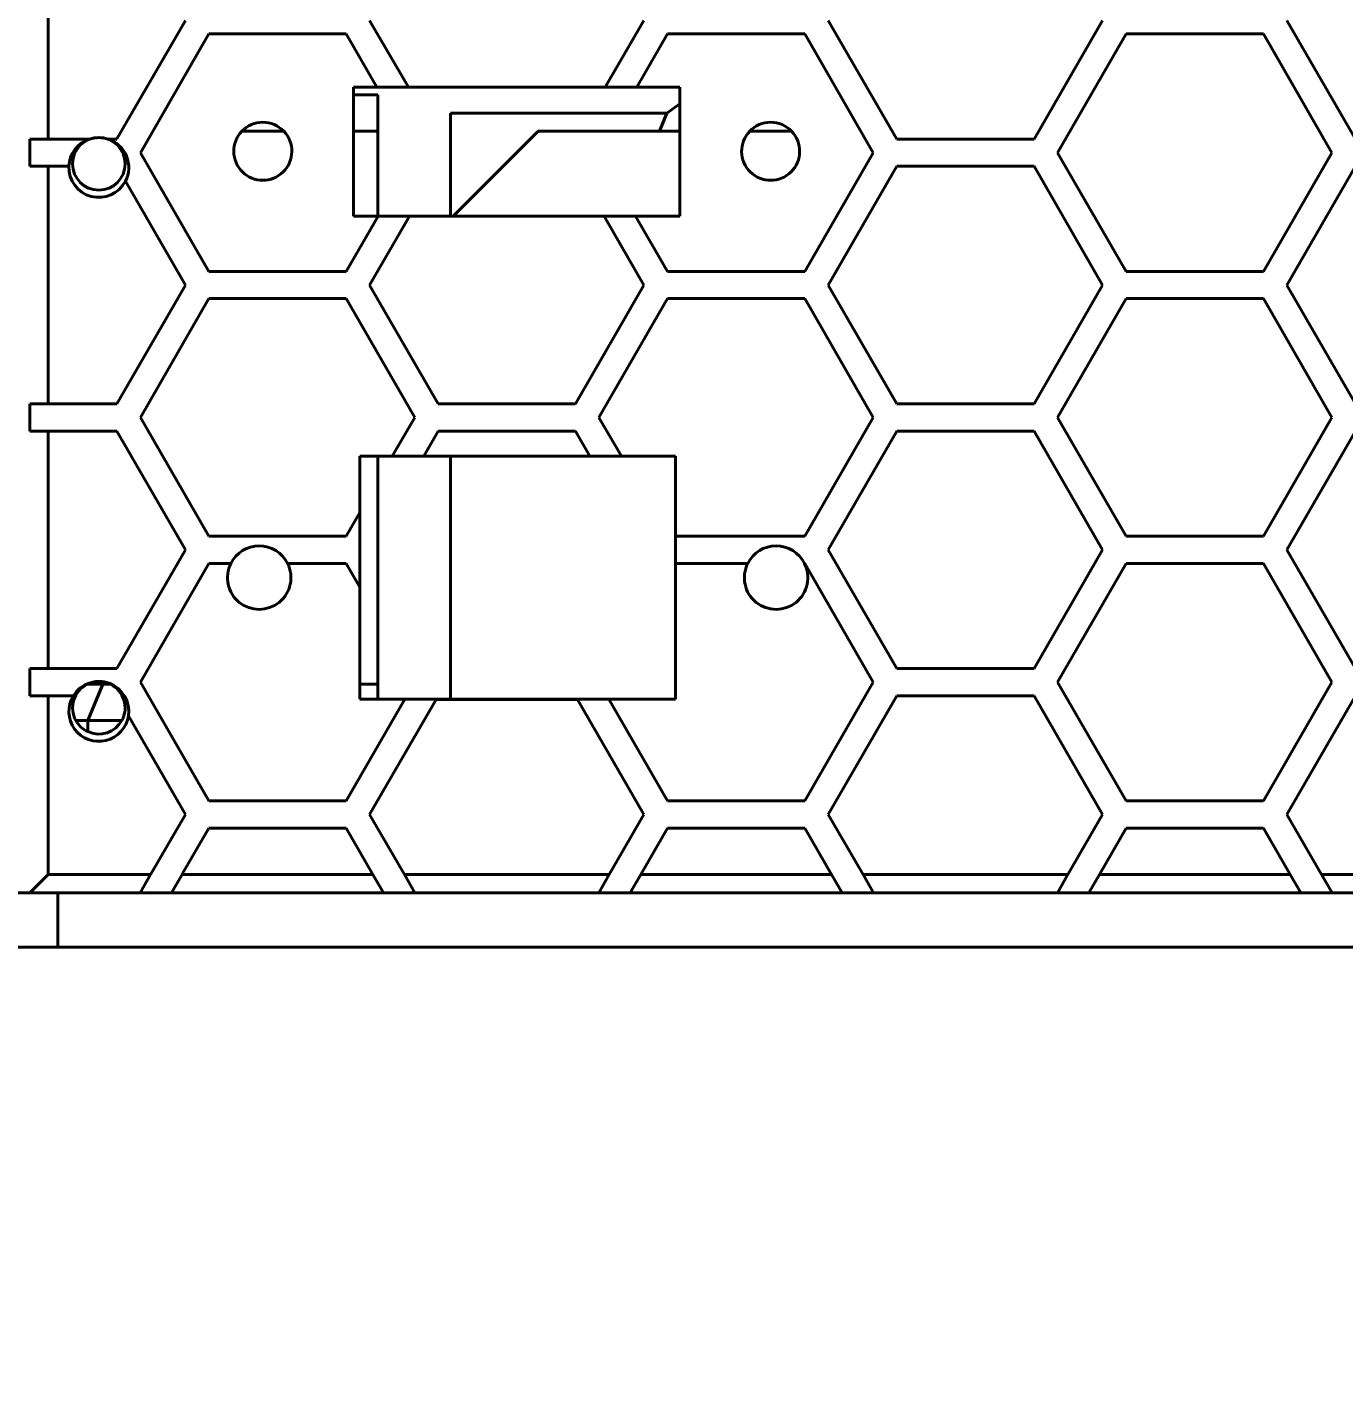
# Model space of a CAD drawing. Header units: millimetres. Extents: x 15 to 415, y 5 to 292.
# Drawn here: x 319.33 to 328.4, y 179.78 to 189.15 of the extents above; entities that cross this region are included whole.
import ezdxf

# ---------------------------------------------------------------- set-up
doc = ezdxf.new("R2010")
doc.units = ezdxf.units.MM
doc.layers.add('Annotations', color=7, linetype='Continuous')
doc.layers.add('Geometries', color=7, linetype='Continuous')
doc.styles.add('Shapr3', font='txt', dxfattribs={"height": 3.3495})
doc.dimstyles.new('ISO-25', dxfattribs={"dimtxt": 2.5, "dimasz": 2.5, "dimexe": 1.25, "dimexo": 0.625, "dimtad": 1, "dimtxsty": 'Standard', "dimcen": 2.5, "dimadec": 0, "dimazin": 0, "dimtfac": 1, "dimtmove": 0, "dimatfit": 3, "dimfxl": 1, "dimarcsym": 0})

# ---------------------------------------------------------------- blocks, each defined once
blk = doc.blocks.new('*D3')
at = {"layer": 'Annotations', "color": 0, "linetype": 'Continuous', "lineweight": 15}
for p, q in [((275.6247, 179.4631), (275.6247, 167.3731)), ((345.1288, 179.4631), (345.1288, 167.3731)), ((342.6288, 168.6231), (278.1247, 168.6231))]:
    blk.add_line(p, q, dxfattribs=at)
at = {"layer": 'Annotations', "color": 0}
for points in [[(278.1247, 169.0398), (278.1247, 168.2064), (275.6247, 168.6231)], [(342.6288, 168.2064), (342.6288, 169.0398), (345.1288, 168.6231)]]:
    blk.add_solid(points, dxfattribs=at)
at = {"layer": 'Defpoints', "color": 0}
for p in [(275.6247, 180.0881), (345.1288, 180.0881), (275.6247, 168.6231)]:
    blk.add_point(p, dxfattribs=at)
at = {"layer": 'Annotations', "color": 0, "lineweight": 15, "insert": (310.039, 171.3169), "char_height": 3.3495, "attachment_point": 5, "style": 'Shapr3'}
blk.add_mtext('\\A1;556,03', dxfattribs=at)

msp = doc.modelspace()

# ---------------------------------------------------------------- linework, layer by layer
at = {"layer": 'Geometries', "linetype": 'Continuous', "lineweight": 40}
for p, q in [((319.47, 190.0135), (319.47, 188.376)), ((320.4164, 189.1948), (319.9445, 188.3775)), ((321.9532, 188.7331), (321.6866, 189.1948)), ((323.3109, 188.7331), (323.5774, 189.1948)), ((324.8477, 189.1947), (325.3203, 188.376)), ((326.2657, 188.376), (326.7384, 189.1948)), ((328.4813, 188.376), (328.0086, 189.1948)), ((320.5789, 189.101), (320.1062, 188.2823)), ((321.5243, 189.101), (320.5789, 189.101)), ((321.5243, 189.101), (321.7367, 188.7331)), ((323.7399, 189.101), (323.5274, 188.7331)), ((324.6853, 189.101), (323.7399, 189.101)), ((324.6853, 189.101), (325.158, 188.2823)), ((326.9009, 189.101), (326.4282, 188.2823)), ((327.8463, 189.101), (326.9009, 189.101)), ((327.8463, 189.101), (328.319, 188.2823)), ((321.7367, 188.7331), (321.5751, 188.7331)), ((321.5751, 188.6803), (321.5751, 188.7331)), ((321.5751, 188.4303), (321.5751, 188.6803)), ((321.5751, 188.6803), (321.7438, 188.6803)), ((321.9532, 188.7331), (321.7367, 188.7331)), ((321.7438, 188.4303), (321.7438, 188.6803)), ((323.3109, 188.7331), (321.9532, 188.7331)), ((323.5274, 188.7331), (323.3109, 188.7331)), ((323.8251, 188.7331), (323.5274, 188.7331)), ((323.8251, 188.6191), (323.8251, 188.7331)), ((323.735, 188.5553), (323.8251, 188.6191)), ((323.8251, 188.4303), (323.8251, 188.6191)), ((322.2438, 187.8456), (322.2438, 188.5553)), ((322.2438, 188.5553), (323.735, 188.5553)), ((323.6832, 188.4303), (323.735, 188.5553)), ((321.0945, 188.4303), (320.8058, 188.4303)), ((321.5751, 187.8456), (321.5751, 188.4303)), ((321.7438, 188.4303), (321.5751, 188.4303)), ((321.7438, 187.8456), (321.7438, 188.4303)), ((322.2626, 187.8456), (322.8474, 188.4303)), ((323.6832, 188.4303), (322.8474, 188.4303)), ((323.8251, 188.4303), (323.6832, 188.4303)), ((323.8251, 187.8456), (323.8251, 188.4303)), ((324.5945, 188.4303), (324.3058, 188.4303)), ((319.47, 188.376), (319.345, 188.376)), ((319.345, 188.376), (319.345, 188.1885)), ((319.6935, 188.376), (319.47, 188.376)), ((319.7548, 188.376), (319.6935, 188.376)), ((319.9437, 188.376), (319.8851, 188.376)), ((319.9437, 188.376), (319.9445, 188.3775)), ((326.2657, 188.376), (325.3203, 188.376)), ((320.5789, 187.4635), (320.1062, 188.2823)), ((324.6853, 187.4635), (325.158, 188.2823)), ((326.9009, 187.4635), (326.4282, 188.2823)), ((327.8463, 187.4635), (328.319, 188.2823)), ((319.47, 188.1885), (319.345, 188.1885)), ((319.6139, 188.1885), (319.47, 188.1885)), ((319.47, 188.1885), (319.47, 186.551)), ((325.3203, 188.1885), (324.8476, 187.3698)), ((326.2657, 188.1885), (325.3203, 188.1885)), ((326.2657, 188.1885), (326.7384, 187.3698)), ((328.0086, 187.3698), (328.4813, 188.1884)), ((320.0032, 188.0856), (320.4164, 187.3698)), ((321.5243, 187.4635), (321.7448, 187.8456)), ((321.7438, 187.8456), (321.5751, 187.8456)), ((321.9613, 187.8456), (321.6866, 187.3698)), ((321.7448, 187.8456), (321.7438, 187.8456)), ((321.9613, 187.8456), (321.7448, 187.8456)), ((322.2438, 187.8456), (321.9613, 187.8456)), ((322.2626, 187.8456), (322.2438, 187.8456)), ((323.3027, 187.8456), (322.2626, 187.8456)), ((323.3027, 187.8456), (323.5774, 187.3698)), ((323.5193, 187.8456), (323.3027, 187.8456)), ((323.8251, 187.8456), (323.5193, 187.8456)), ((323.7399, 187.4635), (323.5193, 187.8456)), ((321.5243, 187.4635), (320.5789, 187.4635)), ((324.6853, 187.4635), (323.7399, 187.4635)), ((327.8463, 187.4635), (326.9009, 187.4635)), ((319.9437, 186.551), (320.4164, 187.3698)), ((322.1593, 186.551), (321.6866, 187.3698)), ((323.1047, 186.551), (323.5774, 187.3698)), ((324.8476, 187.3698), (325.3203, 186.551)), ((326.2657, 186.551), (326.7384, 187.3698)), ((328.4813, 186.551), (328.0086, 187.3698)), ((320.5789, 187.276), (320.1062, 186.4573)), ((321.5243, 187.276), (320.5789, 187.276)), ((321.5243, 187.276), (321.997, 186.4573)), ((323.7399, 187.276), (323.2672, 186.4573)), ((324.6853, 187.276), (323.7399, 187.276)), ((324.6853, 187.276), (325.158, 186.4573)), ((326.9009, 187.276), (326.4282, 186.4573)), ((327.8463, 187.276), (326.9009, 187.276)), ((327.8463, 187.276), (328.319, 186.4573)), ((319.47, 186.551), (319.345, 186.551)), ((319.345, 186.551), (319.345, 186.3635)), ((319.9437, 186.551), (319.47, 186.551)), ((323.1047, 186.551), (322.1593, 186.551)), ((326.2657, 186.551), (325.3203, 186.551)), ((320.5789, 185.6385), (320.1062, 186.4573)), ((321.997, 186.4573), (321.8426, 186.19)), ((323.4215, 186.19), (323.2672, 186.4573)), ((324.6853, 185.6385), (325.158, 186.4573)), ((326.9009, 185.6385), (326.4282, 186.4573)), ((327.8463, 185.6385), (328.319, 186.4573)), ((319.47, 186.3635), (319.345, 186.3635)), ((319.9437, 186.3635), (319.47, 186.3635)), ((319.47, 186.3635), (319.47, 184.726)), ((319.9437, 186.3635), (320.4164, 185.5448)), ((322.1594, 186.3635), (322.0592, 186.19)), ((323.1047, 186.3635), (322.1594, 186.3635)), ((323.1047, 186.3635), (323.2049, 186.19)), ((325.3204, 186.3635), (324.8476, 185.5448)), ((326.2657, 186.3635), (325.3204, 186.3635)), ((326.2657, 186.3635), (326.7384, 185.5448)), ((328.0086, 185.5448), (328.4813, 186.3634)), ((321.6189, 186.19), (321.7438, 186.19)), ((321.6189, 185.8025), (321.6189, 186.19)), ((321.7438, 186.19), (321.8426, 186.19)), ((321.7438, 184.6178), (321.7438, 186.19)), ((321.8426, 186.19), (322.0592, 186.19)), ((322.0592, 186.19), (322.2438, 186.19)), ((322.2438, 184.515), (322.2438, 186.19)), ((322.2438, 186.19), (323.2049, 186.19)), ((323.2049, 186.19), (323.4215, 186.19)), ((323.4215, 186.19), (323.7939, 186.19)), ((323.7939, 186.19), (323.7939, 185.6385)), ((321.6189, 185.8025), (321.5242, 185.6385)), ((321.6189, 185.287), (321.6189, 185.8025)), ((321.5242, 185.6385), (320.5789, 185.6385)), ((323.7939, 185.6385), (324.6853, 185.6385)), ((323.7939, 185.6385), (323.7939, 185.451)), ((327.8463, 185.6385), (326.9009, 185.6385)), ((319.9437, 184.726), (320.4164, 185.5448)), ((324.8476, 185.5448), (325.3203, 184.726)), ((326.2657, 184.726), (326.7384, 185.5448)), ((328.0086, 185.5448), (328.4813, 184.726)), ((320.5789, 185.451), (320.1062, 184.6323)), ((320.7299, 185.451), (320.5789, 185.451)), ((321.5242, 185.451), (321.1204, 185.451)), ((321.5242, 185.451), (321.6189, 185.287)), ((323.7939, 185.451), (323.7939, 184.515)), ((323.7939, 185.451), (324.2924, 185.451)), ((324.6829, 185.451), (324.6853, 185.451)), ((324.6853, 185.451), (325.158, 184.6323)), ((326.9009, 185.451), (326.4282, 184.6323)), ((327.8463, 185.451), (326.9009, 185.451)), ((327.8463, 185.451), (328.319, 184.6323)), ((321.6189, 184.6178), (321.6189, 185.287)), ((319.47, 184.726), (319.345, 184.726)), ((319.345, 184.726), (319.345, 184.5385)), ((319.9437, 184.726), (319.47, 184.726)), ((326.2657, 184.726), (325.3203, 184.726)), ((319.7396, 184.6178), (319.8474, 184.6178)), ((319.7438, 184.3678), (319.8474, 184.6178)), ((319.8474, 184.6178), (319.9003, 184.6178)), ((320.5789, 183.8135), (320.1062, 184.6323)), ((321.6189, 184.515), (321.6189, 184.6178)), ((321.6189, 184.6178), (321.7438, 184.6178)), ((321.7438, 184.515), (321.7438, 184.6178)), ((324.6853, 183.8135), (325.158, 184.6323)), ((326.9009, 183.8135), (326.4282, 184.6323)), ((327.8463, 183.8135), (328.319, 184.6323)), ((319.47, 184.5385), (319.345, 184.5385)), ((319.47, 184.5385), (319.47, 183.3053)), ((319.47, 184.5385), (319.628, 184.5385)), ((319.6444, 184.5385), (319.628, 184.5385)), ((321.5243, 183.8135), (321.9292, 184.515)), ((321.7438, 184.515), (321.6189, 184.515)), ((322.1449, 184.5135), (321.6866, 183.7198)), ((321.9292, 184.515), (321.7438, 184.515)), ((322.2438, 184.515), (321.9292, 184.515)), ((323.1192, 184.5135), (322.1449, 184.5135)), ((323.3349, 184.515), (322.2438, 184.515)), ((323.1192, 184.5135), (323.5774, 183.7198)), ((323.7399, 183.8135), (323.3349, 184.515)), ((323.7939, 184.515), (323.3349, 184.515)), ((324.8476, 183.7198), (325.3203, 184.5384)), ((325.3203, 184.5385), (325.3203, 184.5384)), ((326.2657, 184.5385), (325.3203, 184.5385)), ((326.2657, 184.5385), (326.7384, 183.7198)), ((328.0086, 183.7198), (328.4813, 184.5384)), ((319.7438, 184.3678), (319.6612, 184.3678)), ((319.9787, 184.3678), (319.7438, 184.3678)), ((319.7438, 184.3678), (319.7438, 184.2908)), ((320.0239, 184.3996), (320.4164, 183.7198)), ((321.5243, 183.8135), (320.5789, 183.8135)), ((324.6853, 183.8135), (323.7399, 183.8135)), ((327.8463, 183.8135), (326.9009, 183.8135)), ((320.4164, 183.7198), (320.2955, 183.5103)), ((321.9259, 183.3053), (321.6866, 183.7198)), ((323.3382, 183.3053), (323.5774, 183.7198)), ((324.8476, 183.7198), (325.0869, 183.3053)), ((326.4992, 183.3053), (326.7384, 183.7198)), ((328.0086, 183.7198), (328.2479, 183.3053)), ((320.5789, 183.626), (320.3973, 183.3116)), ((321.5243, 183.626), (320.5789, 183.626)), ((321.5243, 183.626), (321.7094, 183.3053)), ((323.7399, 183.626), (323.5547, 183.3053)), ((324.6853, 183.626), (323.7399, 183.626)), ((324.6853, 183.626), (324.8704, 183.3053)), ((326.9009, 183.626), (326.7157, 183.3053)), ((327.8463, 183.626), (326.9009, 183.626)), ((327.8463, 183.626), (328.0314, 183.3053)), ((320.2955, 183.5103), (320.1808, 183.3116)), ((319.345, 183.1803), (319.47, 183.3053)), ((319.47, 183.3053), (320.1772, 183.3053)), ((320.1772, 183.3053), (320.105, 183.1804)), ((320.1772, 183.3053), (320.1808, 183.3116)), ((320.3216, 183.1803), (320.3937, 183.3053)), ((320.3937, 183.3053), (320.3973, 183.3116)), ((320.3937, 183.3053), (321.7094, 183.3053)), ((321.7094, 183.3053), (321.7816, 183.1803)), ((321.9259, 183.3053), (323.3382, 183.3053)), ((321.9981, 183.1803), (321.9259, 183.3053)), ((323.3382, 183.3053), (323.266, 183.1803)), ((323.4826, 183.1803), (323.5547, 183.3053)), ((323.5547, 183.3053), (324.8704, 183.3053)), ((324.8704, 183.3053), (324.9426, 183.1803)), ((325.0869, 183.3053), (326.4992, 183.3053)), ((325.1591, 183.1803), (325.0869, 183.3053)), ((326.4992, 183.3053), (326.427, 183.1803)), ((326.6436, 183.1803), (326.7157, 183.3053)), ((326.7157, 183.3053), (328.0314, 183.3053)), ((328.0314, 183.3053), (328.1036, 183.1803)), ((328.2479, 183.3053), (329.6602, 183.3053)), ((328.3201, 183.1803), (328.2479, 183.3053)), ((319.538, 183.1803), (319.1188, 183.1803)), ((319.345, 183.1803), (319.32, 183.1803)), ((319.7438, 183.1803), (319.345, 183.1803)), ((319.7438, 183.1803), (319.538, 183.1803)), ((319.538, 182.8053), (319.538, 183.1803)), ((320.105, 183.1803), (319.7438, 183.1803)), ((319.7438, 183.1803), (319.7438, 183.1803)), ((321.8688, 183.1803), (319.7438, 183.1803)), ((320.105, 183.1803), (320.105, 183.1804)), ((320.3216, 183.1803), (320.105, 183.1803)), ((321.7816, 183.1803), (320.3216, 183.1803)), ((321.8689, 183.1803), (321.7816, 183.1803)), ((321.8688, 183.1803), (321.8689, 183.1803)), ((329.4862, 183.1803), (321.8688, 183.1803)), ((321.9981, 183.1803), (321.8689, 183.1803)), ((323.266, 183.1803), (321.9981, 183.1803)), ((323.4826, 183.1803), (323.266, 183.1803)), ((324.9426, 183.1803), (323.4826, 183.1803)), ((325.1591, 183.1803), (324.9426, 183.1803)), ((326.427, 183.1803), (325.1591, 183.1803)), ((326.6436, 183.1803), (326.427, 183.1803)), ((328.1036, 183.1803), (326.6436, 183.1803)), ((328.3201, 183.1803), (328.1036, 183.1803)), ((329.588, 183.1803), (328.3201, 183.1803)), ((319.538, 182.8053), (319.108, 182.8053)), ((341.0204, 182.8053), (319.538, 182.8053))]:
    msp.add_line(p, q, dxfattribs=at)
msp.add_circle((319.82, 188.2053), 0.1812, dxfattribs=at)
for centre, radius, start, end in [((320.9502, 188.2919), 0.2, 43.78901, 136.21099), ((324.4502, 188.2919), 0.2, 43.78901, 136.21099), ((319.82, 188.1803), 0.2062, 71.58926, 108.41156), ((320.9502, 188.2919), 0.2, 136.21099, 43.78901), ((324.4502, 188.2919), 0.2, 136.21099, 43.78901), ((319.82, 188.1803), 0.2063, 108.41156, 177.72381), ((319.82, 188.1803), 0.2062, 332.65362, 71.58927), ((319.82, 188.1803), 0.2063, 177.72381, 332.65362), ((320.9252, 185.3525), 0.2188, 26.78507, 153.21493), ((324.4877, 185.3525), 0.2188, 26.78507, 153.21493), ((320.9252, 185.3525), 0.2188, 153.21493, 26.78507), ((324.4877, 185.3525), 0.2188, 153.21493, 26.78507), ((319.82, 184.4303), 0.2063, 351.44044, 148.36332), ((319.82, 184.4553), 0.1812, 63.69759, 116.30241), ((319.82, 184.4553), 0.1812, 116.30241, 208.87122), ((319.82, 184.4553), 0.1813, 331.12878, 63.69759), ((319.82, 184.4303), 0.2062, 148.36332, 351.44044), ((319.82, 184.4553), 0.1813, 208.87122, 245.16693), ((319.82, 184.4553), 0.1813, 245.16693, 331.12878)]:
    msp.add_arc(centre, radius, start, end, dxfattribs=at)

# ---------------------------------------------------------------- dimensions: what is measured, and where the dimension line sits
at = {"layer": 'Annotations', "linetype": 'Continuous', "lineweight": 15}
dim = msp.add_linear_dim(base=(275.6247, 168.6231), p1=(345.1288, 180.0881), p2=(275.6247, 180.0881), dimstyle='ISO-25', override={"dimscale": 1, "dimgap": 0.7, "dimdec": 2, "dimlfac": 8, "dimrnd": 0.01, "dimzin": 8, "dimdsep": 44, "dimtxsty": 'Shapr3', "dimse1": 0, "dimse2": 0, "dimadec": 2, "dimtol": 0, "dimlim": 0, "dimtp": 0, "dimtm": 0, "dimtfac": 0.6, "dimtdec": 8, "dimfrac": 2, "dimtolj": 1, "dimlwd": 15, "dimlwe": 15}, dxfattribs=at)
dim.commit()
dim.dimension.update_dxf_attribs({"geometry": '*D3', "text_midpoint": (310.039, 168.6231), "dimtype": 160})

doc.saveas('drawing.dxf')
